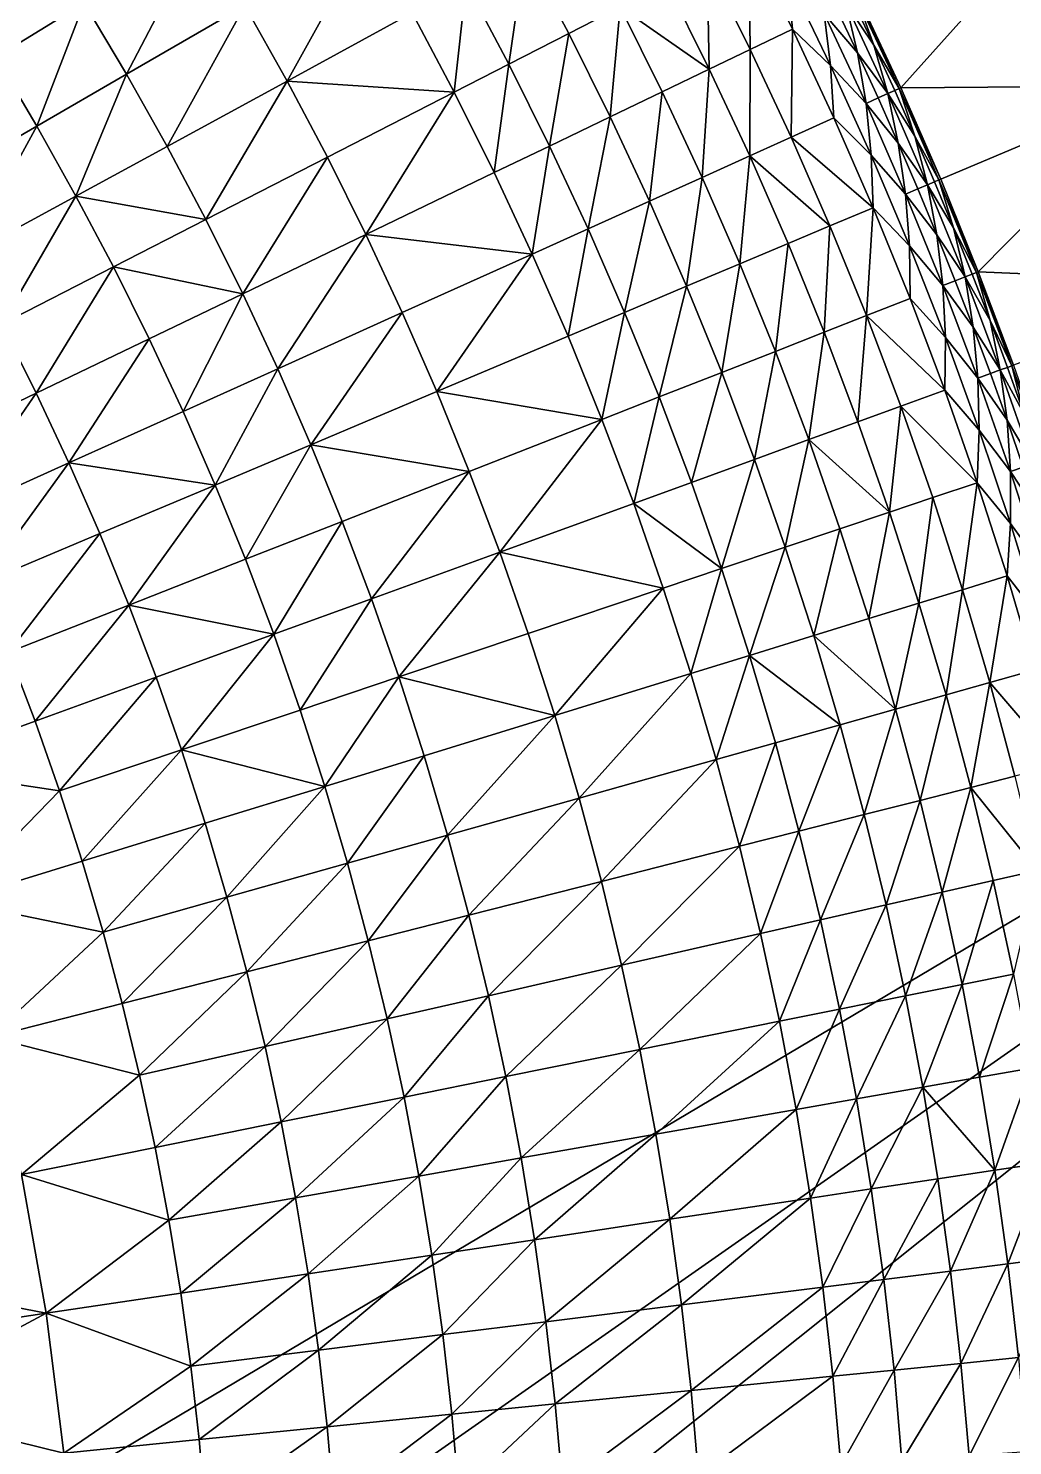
# Model space of a CAD drawing. Header units: millimetres. Extents: x -3250 to 5350, y -3250 to 3250.
# Drawn here: x 1734 to 2349, y 180 to 1065 of the extents above; entities that cross this region are included whole.
import ezdxf

# ---------------------------------------------------------------- set-up
doc = ezdxf.new("R2010")
doc.units = ezdxf.units.MM
doc.header["$MEASUREMENT"] = 0
doc.layers.add('MESH_3D', color=2, linetype='CONTINUOUS')

msp = doc.modelspace()

# ---------------------------------------------------------------- linework, layer by layer
at = {"layer": 'MESH_3D'}
for points in [[(2150.48, 2436.79, 32500), (-3128.53, 880.23, 32500), (-2326.57, -2269.27, 32500)], [(2150.48, 2436.79, 32500), (-2269.27, 2326.57, 32500), (-3128.53, 880.23, 32500)], [(2150.48, 2436.79, 32500), (-2326.57, -2269.27, 32500), (3105.61, 957.95, 32500)], [(2150.48, 2436.79, 32500), (3105.61, 957.95, 32500), (2590.68, 1962.36, 32500)], [(2387.57, 1149.79, 24200), (2278.76, 1028.22, 24000), (2252.42, 1084.71, 24000)], [(2387.57, 1149.79, 24200), (2441.91, 1029.35, 24200), (2278.76, 1028.22, 24000)], [(1841.97, 1125.61, -630.5), (1795.6, 1036.69, -698.41), (1769.19, 1081.13, -698.41)], [(1841.97, 1125.61, -630.5), (1869.46, 1079.34, -630.5), (1795.6, 1036.69, -698.41)], [(1946.5, 1123.81, -547.31), (1895.79, 1032.39, -630.5), (1869.46, 1079.34, -630.5)], [(1946.5, 1123.81, -547.31), (1973.91, 1074.94, -547.31), (1895.79, 1032.39, -630.5)], [(2183.95, 1119.64, -238.11), (2184.88, 1052.18, -303.82), (2157.97, 1106.32, -303.82)], [(2183.95, 1119.64, -238.11), (2211.18, 1064.85, -238.11), (2184.88, 1052.18, -303.82)], [(2208.34, 1097.6, -205.25), (2211.18, 1064.85, -238.11), (2183.95, 1119.64, -238.11)], [(2044.45, 1113.35, -455.71), (2034.2, 1042.87, -506.08), (2007.56, 1093.26, -506.08)], [(2044.45, 1113.35, -455.71), (2071.57, 1062.03, -455.71), (2034.2, 1042.87, -506.08)], [(2103.59, 1078.45, -406.77), (2071.57, 1062.03, -455.71), (2044.45, 1113.35, -455.71)], [(2157.97, 1106.32, -303.82), (2159.29, 1039.86, -355.73), (2132.69, 1093.37, -355.73)], [(2157.97, 1106.32, -303.82), (2184.88, 1052.18, -303.82), (2159.29, 1039.86, -355.73)], [(2208.34, 1097.6, -205.25), (2235.02, 1042.2, -205.25), (2211.18, 1064.85, -238.11)], [(2208.34, 1097.6, -205.25), (2231.03, 1074.41, -171.85), (2235.02, 1042.2, -205.25)], [(1769.19, 1081.13, -698.41), (1713.9, 1047.34, -744.25), (1687.25, 1089.74, -744.25)], [(2007.56, 1093.26, -506.08), (2000.1, 1025.39, -547.31), (1973.91, 1074.94, -547.31)], [(2007.56, 1093.26, -506.08), (2034.2, 1042.87, -506.08), (2000.1, 1025.39, -547.31)], [(2132.69, 1093.37, -355.73), (2159.29, 1039.86, -355.73), (2103.59, 1078.45, -406.77)], [(1769.19, 1081.13, -698.41), (1739.47, 1004.29, -744.25), (1713.9, 1047.34, -744.25)], [(1769.19, 1081.13, -698.41), (1795.6, 1036.69, -698.41), (1739.47, 1004.29, -744.25)], [(2238.5, 1078.01, -138.74), (2244.42, 1080.86, -105.25), (2251.77, 1050.02, -138.74)], [(2248.69, 1082.91, -71.93), (2262.01, 1054.79, -71.93), (2244.42, 1080.86, -105.25)], [(2251.77, 1050.02, -138.74), (2244.42, 1080.86, -105.25), (2270.67, 1024.57, -105.25)], [(2262.01, 1054.79, -71.93), (2270.67, 1024.57, -105.25), (2244.42, 1080.86, -105.25)], [(2248.69, 1082.91, -71.93), (2251.36, 1084.2, -38.42), (2262.01, 1054.79, -71.93)], [(2251.36, 1084.2, -38.42), (2252.42, 1084.71), (2277.69, 1027.73, -38.42)], [(2262.01, 1054.79, -71.93), (2251.36, 1084.2, -38.42), (2277.69, 1027.73, -38.42)], [(2277.69, 1027.73, -38.42), (2252.42, 1084.71), (2278.76, 1028.22)], [(2252.42, 1084.71, 24000), (2278.76, 1028.22), (2252.42, 1084.71)], [(2252.42, 1084.71, 24000), (2278.76, 1028.22, 24000), (2278.76, 1028.22)], [(1869.46, 1079.34, -630.5), (1820.88, 991.6, -698.41), (1795.6, 1036.69, -698.41)], [(1869.46, 1079.34, -630.5), (1895.79, 1032.39, -630.5), (1820.88, 991.6, -698.41)], [(1973.91, 1074.94, -547.31), (2000.1, 1025.39, -547.31), (1895.79, 1032.39, -630.5)], [(2103.59, 1078.45, -406.77), (2097.4, 1010.06, -455.71), (2071.57, 1062.03, -455.71)], [(2103.59, 1078.45, -406.77), (2129.82, 1025.67, -406.77), (2097.4, 1010.06, -455.71)], [(2159.29, 1039.86, -355.73), (2129.82, 1025.67, -406.77), (2103.59, 1078.45, -406.77)], [(2238.5, 1078.01, -138.74), (2251.77, 1050.02, -138.74), (2231.03, 1074.41, -171.85)], [(2235.02, 1042.2, -205.25), (2231.03, 1074.41, -171.85), (2257.13, 1018.45, -171.85)], [(2251.77, 1050.02, -138.74), (2257.13, 1018.45, -171.85), (2231.03, 1074.41, -171.85)], [(2071.57, 1062.03, -455.71), (2059.56, 991.83, -506.08), (2034.2, 1042.87, -506.08)], [(2071.57, 1062.03, -455.71), (2097.4, 1010.06, -455.71), (2059.56, 991.83, -506.08)], [(2211.18, 1064.85, -238.11), (2210.43, 997.38, -303.82), (2184.88, 1052.18, -303.82)], [(2211.18, 1064.85, -238.11), (2237.04, 1009.39, -238.11), (2210.43, 997.38, -303.82)], [(2235.02, 1042.2, -205.25), (2237.04, 1009.39, -238.11), (2211.18, 1064.85, -238.11)], [(2262.01, 1054.79, -71.93), (2277.69, 1027.73, -38.42), (2274.99, 1026.51, -71.93)], [(2262.01, 1054.79, -71.93), (2274.99, 1026.51, -71.93), (2270.67, 1024.57, -105.25)], [(1713.9, 1047.34, -744.25), (1739.47, 1004.29, -744.25), (1671.76, 965.19, -794.3)], [(2184.88, 1052.18, -303.82), (2184.54, 985.7, -355.73), (2159.29, 1039.86, -355.73)], [(2184.88, 1052.18, -303.82), (2210.43, 997.38, -303.82), (2184.54, 985.7, -355.73)], [(2251.77, 1050.02, -138.74), (2270.67, 1024.57, -105.25), (2264.68, 1021.86, -138.74)], [(2251.77, 1050.02, -138.74), (2264.68, 1021.86, -138.74), (2257.13, 1018.45, -171.85)], [(1795.6, 1036.69, -698.41), (1763.97, 960.61, -744.25), (1739.47, 1004.29, -744.25)], [(1795.6, 1036.69, -698.41), (1820.88, 991.6, -698.41), (1763.97, 960.61, -744.25)], [(2034.2, 1042.87, -506.08), (2025.04, 975.21, -547.31), (2000.1, 1025.39, -547.31)], [(2034.2, 1042.87, -506.08), (2059.56, 991.83, -506.08), (2025.04, 975.21, -547.31)], [(2159.29, 1039.86, -355.73), (2154.73, 972.25, -406.77), (2129.82, 1025.67, -406.77)], [(2159.29, 1039.86, -355.73), (2184.54, 985.7, -355.73), (2154.73, 972.25, -406.77)], [(2235.02, 1042.2, -205.25), (2257.13, 1018.45, -171.85), (2260.3, 986.16, -205.25)], [(2235.02, 1042.2, -205.25), (2260.3, 986.16, -205.25), (2237.04, 1009.39, -238.11)], [(1895.79, 1032.39, -630.5), (1845.04, 945.9, -698.41), (1820.88, 991.6, -698.41)], [(1895.79, 1032.39, -630.5), (1920.94, 984.81, -630.5), (1845.04, 945.9, -698.41)], [(2000.1, 1025.39, -547.31), (1920.94, 984.81, -630.5), (1895.79, 1032.39, -630.5)], [(2274.99, 1026.51, -71.93), (2287.61, 998.07, -71.93), (2270.67, 1024.57, -105.25)], [(2274.99, 1026.51, -71.93), (2277.69, 1027.73, -38.42), (2287.61, 998.07, -71.93)], [(2277.69, 1027.73, -38.42), (2278.76, 1028.22), (2303.69, 971.09)], [(2277.69, 1027.73, -38.42), (2303.69, 971.09), (2302.6, 970.63, -38.42)], [(2287.61, 998.07, -71.93), (2277.69, 1027.73, -38.42), (2302.6, 970.63, -38.42)], [(2441.91, 1029.35, 24200), (2303.69, 971.09, 24000), (2278.76, 1028.22, 24000)], [(2278.76, 1028.22, 24000), (2303.69, 971.09), (2278.76, 1028.22)], [(2278.76, 1028.22, 24000), (2303.69, 971.09, 24000), (2303.69, 971.09)], [(2441.91, 1029.35, 24200), (2327.18, 913.35, 24000), (2303.69, 971.09, 24000)], [(2441.91, 1029.35, 24200), (2490.19, 906.35, 24200), (2327.18, 913.35, 24000)], [(2000.1, 1025.39, -547.31), (1944.9, 936.61, -630.5), (1920.94, 984.81, -630.5)], [(2000.1, 1025.39, -547.31), (2025.04, 975.21, -547.31), (1944.9, 936.61, -630.5)], [(2129.82, 1025.67, -406.77), (2121.93, 957.45, -455.71), (2097.4, 1010.06, -455.71)], [(2129.82, 1025.67, -406.77), (2154.73, 972.25, -406.77), (2121.93, 957.45, -455.71)], [(2264.68, 1021.86, -138.74), (2277.25, 993.55, -138.74), (2257.13, 1018.45, -171.85)], [(2260.3, 986.16, -205.25), (2257.13, 1018.45, -171.85), (2281.81, 961.87, -171.85)], [(2277.25, 993.55, -138.74), (2281.81, 961.87, -171.85), (2257.13, 1018.45, -171.85)], [(2264.68, 1021.86, -138.74), (2270.67, 1024.57, -105.25), (2277.25, 993.55, -138.74)], [(2277.25, 993.55, -138.74), (2270.67, 1024.57, -105.25), (2295.51, 967.64, -105.25)], [(2287.61, 998.07, -71.93), (2295.51, 967.64, -105.25), (2270.67, 1024.57, -105.25)], [(2097.4, 1010.06, -455.71), (2083.65, 940.18, -506.08), (2059.56, 991.83, -506.08)], [(2097.4, 1010.06, -455.71), (2121.93, 957.45, -455.71), (2083.65, 940.18, -506.08)], [(2237.04, 1009.39, -238.11), (2261.51, 953.31, -238.11), (2210.43, 997.38, -303.82)], [(2260.3, 986.16, -205.25), (2261.51, 953.31, -238.11), (2237.04, 1009.39, -238.11)], [(1739.47, 1004.29, -744.25), (1695.3, 923.21, -794.3), (1671.76, 965.19, -794.3)], [(1739.47, 1004.29, -744.25), (1763.97, 960.61, -744.25), (1695.3, 923.21, -794.3)], [(1820.88, 991.6, -698.41), (1845.04, 945.9, -698.41), (1763.97, 960.61, -744.25)], [(2059.56, 991.83, -506.08), (2048.72, 924.42, -547.31), (2025.04, 975.21, -547.31)], [(2059.56, 991.83, -506.08), (2083.65, 940.18, -506.08), (2048.72, 924.42, -547.31)], [(2210.43, 997.38, -303.82), (2234.61, 941.97, -303.82), (2184.54, 985.7, -355.73)], [(2261.51, 953.31, -238.11), (2234.61, 941.97, -303.82), (2210.43, 997.38, -303.82)], [(2277.25, 993.55, -138.74), (2295.51, 967.64, -105.25), (2289.46, 965.09, -138.74)], [(2277.25, 993.55, -138.74), (2289.46, 965.09, -138.74), (2281.81, 961.87, -171.85)], [(2287.61, 998.07, -71.93), (2299.87, 969.48, -71.93), (2295.51, 967.64, -105.25)], [(2287.61, 998.07, -71.93), (2302.6, 970.63, -38.42), (2299.87, 969.48, -71.93)], [(1920.94, 984.81, -630.5), (1868.05, 899.6, -698.41), (1845.04, 945.9, -698.41)], [(1920.94, 984.81, -630.5), (1944.9, 936.61, -630.5), (1868.05, 899.6, -698.41)], [(2184.54, 985.7, -355.73), (2178.3, 918.23, -406.77), (2154.73, 972.25, -406.77)], [(2184.54, 985.7, -355.73), (2208.44, 930.93, -355.73), (2178.3, 918.23, -406.77)], [(2234.61, 941.97, -303.82), (2208.44, 930.93, -355.73), (2184.54, 985.7, -355.73)], [(2260.3, 986.16, -205.25), (2284.19, 929.5, -205.25), (2261.51, 953.31, -238.11)], [(2260.3, 986.16, -205.25), (2281.81, 961.87, -171.85), (2284.19, 929.5, -205.25)], [(2025.04, 975.21, -547.31), (2048.72, 924.42, -547.31), (1944.9, 936.61, -630.5)], [(2154.73, 972.25, -406.77), (2145.14, 904.25, -455.71), (2121.93, 957.45, -455.71)], [(2154.73, 972.25, -406.77), (2178.3, 918.23, -406.77), (2145.14, 904.25, -455.71)], [(2289.46, 965.09, -138.74), (2301.31, 936.47, -138.74), (2281.81, 961.87, -171.85)], [(2289.46, 965.09, -138.74), (2295.51, 967.64, -105.25), (2301.31, 936.47, -138.74)], [(2299.87, 969.48, -71.93), (2311.78, 940.73, -71.93), (2295.51, 967.64, -105.25)], [(2301.31, 936.47, -138.74), (2295.51, 967.64, -105.25), (2318.92, 910.11, -105.25)], [(2311.78, 940.73, -71.93), (2318.92, 910.11, -105.25), (2295.51, 967.64, -105.25)], [(2299.87, 969.48, -71.93), (2302.6, 970.63, -38.42), (2311.78, 940.73, -71.93)], [(2302.6, 970.63, -38.42), (2303.69, 971.09), (2327.18, 913.35)], [(2302.6, 970.63, -38.42), (2327.18, 913.35), (2326.09, 912.92, -38.42)], [(2311.78, 940.73, -71.93), (2302.6, 970.63, -38.42), (2326.09, 912.92, -38.42)], [(2303.69, 971.09, 24000), (2327.18, 913.35), (2303.69, 971.09)], [(2303.69, 971.09, 24000), (2327.18, 913.35, 24000), (2327.18, 913.35)], [(3105.61, 957.95, 32500), (-2326.57, -2269.27, 32500), (-1962.36, -2590.68, 32500)], [(3105.61, 957.95, 32500), (-1962.36, -2590.68, 32500), (-1625, -2814.58, 32500)], [(3105.61, 957.95, 32500), (-1625, -2814.58, 32500), (-723.19, -3168.52, 32500)], [(3105.61, 957.95, 32500), (-723.19, -3168.52, 32500), (1410.12, -2928.15, 32500)], [(3105.61, 957.95, 32500), (1410.12, -2928.15, 32500), (2382.42, -2210.56, 32500)], [(1763.97, 960.61, -744.25), (1717.79, 880.66, -794.3), (1695.3, 923.21, -794.3)], [(1763.97, 960.61, -744.25), (1787.37, 916.33, -744.25), (1717.79, 880.66, -794.3)], [(1845.04, 945.9, -698.41), (1787.37, 916.33, -744.25), (1763.97, 960.61, -744.25)], [(2121.93, 957.45, -455.71), (2106.44, 887.94, -506.08), (2083.65, 940.18, -506.08)], [(2121.93, 957.45, -455.71), (2145.14, 904.25, -455.71), (2106.44, 887.94, -506.08)], [(2284.19, 929.5, -205.25), (2281.81, 961.87, -171.85), (2305.09, 904.68, -171.85)], [(2301.31, 936.47, -138.74), (2305.09, 904.68, -171.85), (2281.81, 961.87, -171.85)], [(2261.51, 953.31, -238.11), (2257.4, 885.96, -303.82), (2234.61, 941.97, -303.82)], [(2261.51, 953.31, -238.11), (2284.57, 896.63, -238.11), (2257.4, 885.96, -303.82)], [(2284.19, 929.5, -205.25), (2284.57, 896.63, -238.11), (2261.51, 953.31, -238.11)], [(1845.04, 945.9, -698.41), (1868.05, 899.6, -698.41), (1787.37, 916.33, -744.25)], [(2083.65, 940.18, -506.08), (2071.13, 873.06, -547.31), (2048.72, 924.42, -547.31)], [(2083.65, 940.18, -506.08), (2106.44, 887.94, -506.08), (2071.13, 873.06, -547.31)], [(2234.61, 941.97, -303.82), (2230.96, 875.59, -355.73), (2208.44, 930.93, -355.73)], [(2234.61, 941.97, -303.82), (2257.4, 885.96, -303.82), (2230.96, 875.59, -355.73)], [(2311.78, 940.73, -71.93), (2323.33, 911.84, -71.93), (2318.92, 910.11, -105.25)], [(2311.78, 940.73, -71.93), (2326.09, 912.92, -38.42), (2323.33, 911.84, -71.93)], [(1944.9, 936.61, -630.5), (1889.89, 852.75, -698.41), (1868.05, 899.6, -698.41)], [(1944.9, 936.61, -630.5), (1967.64, 887.83, -630.5), (1889.89, 852.75, -698.41)], [(2048.72, 924.42, -547.31), (1967.64, 887.83, -630.5), (1944.9, 936.61, -630.5)], [(2208.44, 930.93, -355.73), (2200.52, 863.64, -406.77), (2178.3, 918.23, -406.77)], [(2208.44, 930.93, -355.73), (2230.96, 875.59, -355.73), (2200.52, 863.64, -406.77)], [(2284.19, 929.5, -205.25), (2305.09, 904.68, -171.85), (2306.65, 872.27, -205.25)], [(2284.19, 929.5, -205.25), (2306.65, 872.27, -205.25), (2284.57, 896.63, -238.11)], [(2301.31, 936.47, -138.74), (2318.92, 910.11, -105.25), (2312.8, 907.71, -138.74)], [(2301.31, 936.47, -138.74), (2312.8, 907.71, -138.74), (2305.09, 904.68, -171.85)], [(2048.72, 924.42, -547.31), (1989.16, 838.5, -630.5), (1967.64, 887.83, -630.5)], [(2048.72, 924.42, -547.31), (2071.13, 873.06, -547.31), (1989.16, 838.5, -630.5)], [(1787.37, 916.33, -744.25), (1739.21, 837.56, -794.3), (1717.79, 880.66, -794.3)], [(1787.37, 916.33, -744.25), (1809.66, 871.49, -744.25), (1739.21, 837.56, -794.3)], [(1868.05, 899.6, -698.41), (1809.66, 871.49, -744.25), (1787.37, 916.33, -744.25)], [(2178.3, 918.23, -406.77), (2167.02, 850.49, -455.71), (2145.14, 904.25, -455.71)], [(2178.3, 918.23, -406.77), (2200.52, 863.64, -406.77), (2167.02, 850.49, -455.71)], [(2323.33, 911.84, -71.93), (2334.51, 882.8, -71.93), (2318.92, 910.11, -105.25)], [(2323.33, 911.84, -71.93), (2326.09, 912.92, -38.42), (2334.51, 882.8, -71.93)], [(2326.09, 912.92, -38.42), (2327.18, 913.35), (2348.12, 854.65, -38.42)], [(2334.51, 882.8, -71.93), (2326.09, 912.92, -38.42), (2348.12, 854.65, -38.42)], [(2348.12, 854.65, -38.42), (2327.18, 913.35), (2349.23, 855.05)], [(2327.18, 913.35, 24000), (2349.23, 855.05), (2327.18, 913.35)], [(2327.18, 913.35, 24000), (2349.23, 855.05, 24000), (2349.23, 855.05)], [(2490.19, 906.35, 24200), (2349.23, 855.05, 24000), (2327.18, 913.35, 24000)], [(2145.14, 904.25, -455.71), (2127.92, 835.15, -506.08), (2106.44, 887.94, -506.08)], [(2145.14, 904.25, -455.71), (2167.02, 850.49, -455.71), (2127.92, 835.15, -506.08)], [(2312.8, 907.71, -138.74), (2323.94, 878.81, -138.74), (2305.09, 904.68, -171.85)], [(2306.65, 872.27, -205.25), (2305.09, 904.68, -171.85), (2326.92, 846.93, -171.85)], [(2323.94, 878.81, -138.74), (2326.92, 846.93, -171.85), (2305.09, 904.68, -171.85)], [(2312.8, 907.71, -138.74), (2318.92, 910.11, -105.25), (2323.94, 878.81, -138.74)], [(2323.94, 878.81, -138.74), (2318.92, 910.11, -105.25), (2340.89, 852.01, -105.25)], [(2334.51, 882.8, -71.93), (2340.89, 852.01, -105.25), (2318.92, 910.11, -105.25)], [(1868.05, 899.6, -698.41), (1830.82, 826.1, -744.25), (1809.66, 871.49, -744.25)], [(1868.05, 899.6, -698.41), (1889.89, 852.75, -698.41), (1830.82, 826.1, -744.25)], [(2284.57, 896.63, -238.11), (2306.22, 839.39, -238.11), (2257.4, 885.96, -303.82)], [(2306.65, 872.27, -205.25), (2306.22, 839.39, -238.11), (2284.57, 896.63, -238.11)], [(1967.64, 887.83, -630.5), (1910.57, 805.37, -698.41), (1889.89, 852.75, -698.41)], [(1967.64, 887.83, -630.5), (1989.16, 838.5, -630.5), (1910.57, 805.37, -698.41)], [(2106.44, 887.94, -506.08), (2092.25, 821.15, -547.31), (2071.13, 873.06, -547.31)], [(2106.44, 887.94, -506.08), (2127.92, 835.15, -506.08), (2092.25, 821.15, -547.31)], [(2257.4, 885.96, -303.82), (2252.09, 819.7, -355.73), (2230.96, 875.59, -355.73)], [(2257.4, 885.96, -303.82), (2278.78, 829.41, -303.82), (2252.09, 819.7, -355.73)], [(2306.22, 839.39, -238.11), (2278.78, 829.41, -303.82), (2257.4, 885.96, -303.82)], [(1717.79, 880.66, -794.3), (1739.21, 837.56, -794.3), (1666.79, 802.68, -840.76)], [(2323.94, 878.81, -138.74), (2340.89, 852.01, -105.25), (2334.72, 849.77, -138.74)], [(2323.94, 878.81, -138.74), (2334.72, 849.77, -138.74), (2326.92, 846.93, -171.85)], [(2334.51, 882.8, -71.93), (2348.12, 854.65, -38.42), (2345.34, 853.63, -71.93)], [(2334.51, 882.8, -71.93), (2345.34, 853.63, -71.93), (2340.89, 852.01, -105.25)], [(1809.66, 871.49, -744.25), (1759.55, 793.94, -794.3), (1739.21, 837.56, -794.3)], [(1809.66, 871.49, -744.25), (1830.82, 826.1, -744.25), (1759.55, 793.94, -794.3)], [(2071.13, 873.06, -547.31), (2092.25, 821.15, -547.31), (1989.16, 838.5, -630.5)], [(2230.96, 875.59, -355.73), (2221.36, 808.51, -406.77), (2200.52, 863.64, -406.77)], [(2230.96, 875.59, -355.73), (2252.09, 819.7, -355.73), (2221.36, 808.51, -406.77)], [(2306.65, 872.27, -205.25), (2327.68, 814.49, -205.25), (2306.22, 839.39, -238.11)], [(2306.65, 872.27, -205.25), (2326.92, 846.93, -171.85), (2327.68, 814.49, -205.25)], [(2200.52, 863.64, -406.77), (2187.55, 796.2, -455.71), (2167.02, 850.49, -455.71)], [(2200.52, 863.64, -406.77), (2221.36, 808.51, -406.77), (2187.55, 796.2, -455.71)], [(1889.89, 852.75, -698.41), (1850.85, 780.2, -744.25), (1830.82, 826.1, -744.25)], [(1889.89, 852.75, -698.41), (1910.57, 805.37, -698.41), (1850.85, 780.2, -744.25)], [(2167.02, 850.49, -455.71), (2148.08, 781.84, -506.08), (2127.92, 835.15, -506.08)], [(2167.02, 850.49, -455.71), (2187.55, 796.2, -455.71), (2148.08, 781.84, -506.08)], [(2334.72, 849.77, -138.74), (2345.13, 820.6, -138.74), (2326.92, 846.93, -171.85)], [(2334.72, 849.77, -138.74), (2340.89, 852.01, -105.25), (2345.13, 820.6, -138.74)], [(2345.34, 853.63, -71.93), (2355.8, 824.33, -71.93), (2340.89, 852.01, -105.25)], [(2345.13, 820.6, -138.74), (2340.89, 852.01, -105.25), (2361.4, 793.39, -105.25)], [(2355.8, 824.33, -71.93), (2361.4, 793.39, -105.25), (2340.89, 852.01, -105.25)], [(2345.34, 853.63, -71.93), (2348.12, 854.65, -38.42), (2355.8, 824.33, -71.93)], [(2348.12, 854.65, -38.42), (2349.23, 855.05), (2369.82, 796.22)], [(2348.12, 854.65, -38.42), (2369.82, 796.22), (2368.7, 795.84, -38.42)], [(2355.8, 824.33, -71.93), (2348.12, 854.65, -38.42), (2368.7, 795.84, -38.42)], [(2327.68, 814.49, -205.25), (2326.92, 846.93, -171.85), (2347.31, 788.66, -171.85)], [(2345.13, 820.6, -138.74), (2347.31, 788.66, -171.85), (2326.92, 846.93, -171.85)], [(1739.21, 837.56, -794.3), (1686.29, 760.88, -840.76), (1666.79, 802.68, -840.76)], [(1739.21, 837.56, -794.3), (1759.55, 793.94, -794.3), (1686.29, 760.88, -840.76)], [(1989.16, 838.5, -630.5), (2009.45, 788.65, -630.5), (1910.57, 805.37, -698.41)], [(2092.25, 821.15, -547.31), (2009.45, 788.65, -630.5), (1989.16, 838.5, -630.5)], [(2127.92, 835.15, -506.08), (2112.08, 768.73, -547.31), (2092.25, 821.15, -547.31)], [(2127.92, 835.15, -506.08), (2148.08, 781.84, -506.08), (2112.08, 768.73, -547.31)], [(2306.22, 839.39, -238.11), (2326.43, 781.64, -238.11), (2278.78, 829.41, -303.82)], [(2327.68, 814.49, -205.25), (2326.43, 781.64, -238.11), (2306.22, 839.39, -238.11)], [(1830.82, 826.1, -744.25), (1850.85, 780.2, -744.25), (1759.55, 793.94, -794.3)], [(2278.78, 829.41, -303.82), (2271.83, 763.29, -355.73), (2252.09, 819.7, -355.73)], [(2278.78, 829.41, -303.82), (2298.75, 772.34, -303.82), (2271.83, 763.29, -355.73)], [(2326.43, 781.64, -238.11), (2298.75, 772.34, -303.82), (2278.78, 829.41, -303.82)], [(2092.25, 821.15, -547.31), (2028.49, 738.31, -630.5), (2009.45, 788.65, -630.5)], [(2092.25, 821.15, -547.31), (2112.08, 768.73, -547.31), (2028.49, 738.31, -630.5)], [(2252.09, 819.7, -355.73), (2271.83, 763.29, -355.73), (2221.36, 808.51, -406.77)], [(2327.68, 814.49, -205.25), (2347.26, 756.21, -205.25), (2326.43, 781.64, -238.11)], [(2327.68, 814.49, -205.25), (2347.31, 788.66, -171.85), (2347.26, 756.21, -205.25)], [(2345.13, 820.6, -138.74), (2355.18, 791.3, -138.74), (2347.31, 788.66, -171.85)], [(2345.13, 820.6, -138.74), (2361.4, 793.39, -105.25), (2355.18, 791.3, -138.74)], [(1910.57, 805.37, -698.41), (1869.73, 733.81, -744.25), (1850.85, 780.2, -744.25)], [(1910.57, 805.37, -698.41), (1930.05, 757.49, -698.41), (1869.73, 733.81, -744.25)], [(2009.45, 788.65, -630.5), (1930.05, 757.49, -698.41), (1910.57, 805.37, -698.41)], [(2221.36, 808.51, -406.77), (2206.72, 741.42, -455.71), (2187.55, 796.2, -455.71)], [(2221.36, 808.51, -406.77), (2240.83, 752.88, -406.77), (2206.72, 741.42, -455.71)], [(2271.83, 763.29, -355.73), (2240.83, 752.88, -406.77), (2221.36, 808.51, -406.77)], [(1759.55, 793.94, -794.3), (1704.73, 718.6, -840.76), (1686.29, 760.88, -840.76)], [(1759.55, 793.94, -794.3), (1778.8, 749.83, -794.3), (1704.73, 718.6, -840.76)], [(1850.85, 780.2, -744.25), (1778.8, 749.83, -794.3), (1759.55, 793.94, -794.3)], [(2009.45, 788.65, -630.5), (1948.34, 709.14, -698.41), (1930.05, 757.49, -698.41)], [(2009.45, 788.65, -630.5), (2028.49, 738.31, -630.5), (1948.34, 709.14, -698.41)], [(2187.55, 796.2, -455.71), (2166.91, 728.04, -506.08), (2148.08, 781.84, -506.08)], [(2187.55, 796.2, -455.71), (2206.72, 741.42, -455.71), (2166.91, 728.04, -506.08)], [(2347.26, 756.21, -205.25), (2347.31, 788.66, -171.85), (2366.25, 729.89, -171.85)], [(2355.18, 791.3, -138.74), (2364.86, 761.87, -138.74), (2347.31, 788.66, -171.85)], [(2364.86, 761.87, -138.74), (2366.25, 729.89, -171.85), (2347.31, 788.66, -171.85)], [(1850.85, 780.2, -744.25), (1796.94, 705.25, -794.3), (1778.8, 749.83, -794.3)], [(1850.85, 780.2, -744.25), (1869.73, 733.81, -744.25), (1796.94, 705.25, -794.3)], [(2148.08, 781.84, -506.08), (2166.91, 728.04, -506.08), (2112.08, 768.73, -547.31)], [(2326.43, 781.64, -238.11), (2317.29, 714.79, -303.82), (2298.75, 772.34, -303.82)], [(2326.43, 781.64, -238.11), (2345.19, 723.4, -238.11), (2317.29, 714.79, -303.82)], [(2347.26, 756.21, -205.25), (2345.19, 723.4, -238.11), (2326.43, 781.64, -238.11)], [(2298.75, 772.34, -303.82), (2290.15, 706.42, -355.73), (2271.83, 763.29, -355.73)], [(2298.75, 772.34, -303.82), (2317.29, 714.79, -303.82), (2290.15, 706.42, -355.73)], [(2112.08, 768.73, -547.31), (2130.58, 715.84, -547.31), (2028.49, 738.31, -630.5)], [(2166.91, 728.04, -506.08), (2130.58, 715.84, -547.31), (2112.08, 768.73, -547.31)], [(2271.83, 763.29, -355.73), (2258.9, 696.78, -406.77), (2240.83, 752.88, -406.77)], [(2271.83, 763.29, -355.73), (2290.15, 706.42, -355.73), (2258.9, 696.78, -406.77)], [(1930.05, 757.49, -698.41), (1887.44, 686.97, -744.25), (1869.73, 733.81, -744.25)], [(1930.05, 757.49, -698.41), (1948.34, 709.14, -698.41), (1887.44, 686.97, -744.25)], [(2240.83, 752.88, -406.77), (2224.52, 686.17, -455.71), (2206.72, 741.42, -455.71)], [(2240.83, 752.88, -406.77), (2258.9, 696.78, -406.77), (2224.52, 686.17, -455.71)], [(2347.26, 756.21, -205.25), (2365.38, 697.45, -205.25), (2345.19, 723.4, -238.11)], [(2347.26, 756.21, -205.25), (2366.25, 729.89, -171.85), (2365.38, 697.45, -205.25)], [(1778.8, 749.83, -794.3), (1722.12, 675.88, -840.76), (1704.73, 718.6, -840.76)], [(1778.8, 749.83, -794.3), (1796.94, 705.25, -794.3), (1722.12, 675.88, -840.76)], [(2028.49, 738.31, -630.5), (1965.41, 660.34, -698.41), (1948.34, 709.14, -698.41)], [(2028.49, 738.31, -630.5), (2046.26, 687.51, -630.5), (1965.41, 660.34, -698.41)], [(2130.58, 715.84, -547.31), (2046.26, 687.51, -630.5), (2028.49, 738.31, -630.5)], [(2206.72, 741.42, -455.71), (2184.38, 673.79, -506.08), (2166.91, 728.04, -506.08)], [(2206.72, 741.42, -455.71), (2224.52, 686.17, -455.71), (2184.38, 673.79, -506.08)], [(1869.73, 733.81, -744.25), (1887.44, 686.97, -744.25), (1796.94, 705.25, -794.3)], [(2166.91, 728.04, -506.08), (2147.77, 662.5, -547.31), (2130.58, 715.84, -547.31)], [(2166.91, 728.04, -506.08), (2184.38, 673.79, -506.08), (2147.77, 662.5, -547.31)], [(2345.19, 723.4, -238.11), (2334.39, 656.8, -303.82), (2317.29, 714.79, -303.82)], [(2345.19, 723.4, -238.11), (2362.5, 664.7, -238.11), (2334.39, 656.8, -303.82)], [(2365.38, 697.45, -205.25), (2362.5, 664.7, -238.11), (2345.19, 723.4, -238.11)], [(1948.34, 709.14, -698.41), (1903.98, 639.7, -744.25), (1887.44, 686.97, -744.25)], [(1948.34, 709.14, -698.41), (1965.41, 660.34, -698.41), (1903.98, 639.7, -744.25)], [(2130.58, 715.84, -547.31), (2062.77, 636.28, -630.5), (2046.26, 687.51, -630.5)], [(2130.58, 715.84, -547.31), (2147.77, 662.5, -547.31), (2062.77, 636.28, -630.5)], [(2317.29, 714.79, -303.82), (2307.05, 649.1, -355.73), (2290.15, 706.42, -355.73)], [(2317.29, 714.79, -303.82), (2334.39, 656.8, -303.82), (2307.05, 649.1, -355.73)], [(1796.94, 705.25, -794.3), (1738.43, 632.74, -840.76), (1722.12, 675.88, -840.76)], [(1796.94, 705.25, -794.3), (1813.96, 660.23, -794.3), (1738.43, 632.74, -840.76)], [(1887.44, 686.97, -744.25), (1813.96, 660.23, -794.3), (1796.94, 705.25, -794.3)], [(2290.15, 706.42, -355.73), (2275.57, 640.25, -406.77), (2258.9, 696.78, -406.77)], [(2290.15, 706.42, -355.73), (2307.05, 649.1, -355.73), (2275.57, 640.25, -406.77)], [(2258.9, 696.78, -406.77), (2275.57, 640.25, -406.77), (2224.52, 686.17, -455.71)], [(1887.44, 686.97, -744.25), (1829.86, 614.8, -794.3), (1813.96, 660.23, -794.3)], [(1887.44, 686.97, -744.25), (1903.98, 639.7, -744.25), (1829.86, 614.8, -794.3)], [(2046.26, 687.51, -630.5), (2062.77, 636.28, -630.5), (1965.41, 660.34, -698.41)], [(2224.52, 686.17, -455.71), (2240.93, 630.5, -455.71), (2184.38, 673.79, -506.08)], [(2275.57, 640.25, -406.77), (2240.93, 630.5, -455.71), (2224.52, 686.17, -455.71)], [(1658.63, 603.69, -885.22), (1722.12, 675.88, -840.76), (1738.43, 632.74, -840.76)], [(2184.38, 673.79, -506.08), (2163.62, 608.75, -547.31), (2147.77, 662.5, -547.31)], [(2184.38, 673.79, -506.08), (2200.5, 619.13, -506.08), (2163.62, 608.75, -547.31)], [(2240.93, 630.5, -455.71), (2200.5, 619.13, -506.08), (2184.38, 673.79, -506.08)], [(2362.5, 664.7, -238.11), (2378.33, 605.6, -238.11), (2334.39, 656.8, -303.82)], [(1813.96, 660.23, -794.3), (1753.67, 589.2, -840.76), (1738.43, 632.74, -840.76)], [(1813.96, 660.23, -794.3), (1829.86, 614.8, -794.3), (1753.67, 589.2, -840.76)], [(1965.41, 660.34, -698.41), (1919.34, 592.04, -744.25), (1903.98, 639.7, -744.25)], [(1965.41, 660.34, -698.41), (1981.26, 611.14, -698.41), (1919.34, 592.04, -744.25)], [(2062.77, 636.28, -630.5), (1981.26, 611.14, -698.41), (1965.41, 660.34, -698.41)], [(2147.77, 662.5, -547.31), (2077.99, 584.66, -630.5), (2062.77, 636.28, -630.5)], [(2147.77, 662.5, -547.31), (2163.62, 608.75, -547.31), (2077.99, 584.66, -630.5)], [(2334.39, 656.8, -303.82), (2322.52, 591.39, -355.73), (2307.05, 649.1, -355.73)], [(2334.39, 656.8, -303.82), (2350.04, 598.39, -303.82), (2322.52, 591.39, -355.73)], [(2378.33, 605.6, -238.11), (2350.04, 598.39, -303.82), (2334.39, 656.8, -303.82)], [(2307.05, 649.1, -355.73), (2290.83, 583.32, -406.77), (2275.57, 640.25, -406.77)], [(2307.05, 649.1, -355.73), (2322.52, 591.39, -355.73), (2290.83, 583.32, -406.77)], [(1903.98, 639.7, -744.25), (1919.34, 592.04, -744.25), (1829.86, 614.8, -794.3)], [(2275.57, 640.25, -406.77), (2255.95, 574.44, -455.71), (2240.93, 630.5, -455.71)], [(2275.57, 640.25, -406.77), (2290.83, 583.32, -406.77), (2255.95, 574.44, -455.71)], [(1658.63, 603.69, -885.22), (1738.43, 632.74, -840.76), (1753.67, 589.2, -840.76)], [(2062.77, 636.28, -630.5), (1995.88, 561.55, -698.41), (1981.26, 611.14, -698.41)], [(2062.77, 636.28, -630.5), (2077.99, 584.66, -630.5), (1995.88, 561.55, -698.41)], [(2240.93, 630.5, -455.71), (2215.25, 564.07, -506.08), (2200.5, 619.13, -506.08)], [(2240.93, 630.5, -455.71), (2255.95, 574.44, -455.71), (2215.25, 564.07, -506.08)], [(1829.86, 614.8, -794.3), (1767.81, 545.3, -840.76), (1753.67, 589.2, -840.76)], [(1829.86, 614.8, -794.3), (1844.62, 568.99, -794.3), (1767.81, 545.3, -840.76)], [(1919.34, 592.04, -744.25), (1844.62, 568.99, -794.3), (1829.86, 614.8, -794.3)], [(1981.26, 611.14, -698.41), (1933.5, 544, -744.25), (1919.34, 592.04, -744.25)], [(1981.26, 611.14, -698.41), (1995.88, 561.55, -698.41), (1933.5, 544, -744.25)], [(2200.5, 619.13, -506.08), (2178.12, 554.62, -547.31), (2163.62, 608.75, -547.31)], [(2200.5, 619.13, -506.08), (2215.25, 564.07, -506.08), (2178.12, 554.62, -547.31)], [(1658.63, 603.69, -885.22), (1753.67, 589.2, -840.76), (1686.66, 520.27, -885.22)], [(2163.62, 608.75, -547.31), (2091.92, 532.67, -630.5), (2077.99, 584.66, -630.5)], [(2163.62, 608.75, -547.31), (2178.12, 554.62, -547.31), (2091.92, 532.67, -630.5)], [(2350.04, 598.39, -303.82), (2364.23, 539.62, -303.82), (2322.52, 591.39, -355.73)], [(1686.66, 520.27, -885.22), (1753.67, 589.2, -840.76), (1767.81, 545.3, -840.76)], [(1919.34, 592.04, -744.25), (1858.23, 522.82, -794.3), (1844.62, 568.99, -794.3)], [(1919.34, 592.04, -744.25), (1933.5, 544, -744.25), (1858.23, 522.82, -794.3)], [(2077.99, 584.66, -630.5), (2009.26, 511.62, -698.41), (1995.88, 561.55, -698.41)], [(2077.99, 584.66, -630.5), (2091.92, 532.67, -630.5), (2009.26, 511.62, -698.41)], [(2322.52, 591.39, -355.73), (2304.66, 526.02, -406.77), (2290.83, 583.32, -406.77)], [(2322.52, 591.39, -355.73), (2336.54, 533.3, -355.73), (2304.66, 526.02, -406.77)], [(2364.23, 539.62, -303.82), (2336.54, 533.3, -355.73), (2322.52, 591.39, -355.73)], [(2290.83, 583.32, -406.77), (2269.57, 518.02, -455.71), (2255.95, 574.44, -455.71)], [(2290.83, 583.32, -406.77), (2304.66, 526.02, -406.77), (2269.57, 518.02, -455.71)], [(1844.62, 568.99, -794.3), (1780.85, 501.05, -840.76), (1767.81, 545.3, -840.76)], [(1844.62, 568.99, -794.3), (1858.23, 522.82, -794.3), (1780.85, 501.05, -840.76)], [(2255.95, 574.44, -455.71), (2228.63, 508.67, -506.08), (2215.25, 564.07, -506.08)], [(2255.95, 574.44, -455.71), (2269.57, 518.02, -455.71), (2228.63, 508.67, -506.08)], [(1995.88, 561.55, -698.41), (1946.46, 495.63, -744.25), (1933.5, 544, -744.25)], [(1995.88, 561.55, -698.41), (2009.26, 511.62, -698.41), (1946.46, 495.63, -744.25)], [(2215.25, 564.07, -506.08), (2191.27, 500.14, -547.31), (2178.12, 554.62, -547.31)], [(2215.25, 564.07, -506.08), (2228.63, 508.67, -506.08), (2191.27, 500.14, -547.31)], [(2178.12, 554.62, -547.31), (2104.55, 480.35, -630.5), (2091.92, 532.67, -630.5)], [(2178.12, 554.62, -547.31), (2191.27, 500.14, -547.31), (2104.55, 480.35, -630.5)], [(1686.66, 520.27, -885.22), (1767.81, 545.3, -840.76), (1780.85, 501.05, -840.76)], [(1933.5, 544, -744.25), (1870.69, 476.34, -794.3), (1858.23, 522.82, -794.3)], [(1933.5, 544, -744.25), (1946.46, 495.63, -744.25), (1870.69, 476.34, -794.3)], [(2091.92, 532.67, -630.5), (2021.39, 461.37, -698.41), (2009.26, 511.62, -698.41)], [(2091.92, 532.67, -630.5), (2104.55, 480.35, -630.5), (2021.39, 461.37, -698.41)], [(2336.54, 533.3, -355.73), (2317.06, 468.4, -406.77), (2304.66, 526.02, -406.77)], [(2336.54, 533.3, -355.73), (2349.11, 474.88, -355.73), (2317.06, 468.4, -406.77)], [(2364.23, 539.62, -303.82), (2349.11, 474.88, -355.73), (2336.54, 533.3, -355.73)], [(1858.23, 522.82, -794.3), (1792.79, 456.5, -840.76), (1780.85, 501.05, -840.76)], [(1858.23, 522.82, -794.3), (1870.69, 476.34, -794.3), (1792.79, 456.5, -840.76)], [(2304.66, 526.02, -406.77), (2281.78, 461.27, -455.71), (2269.57, 518.02, -455.71)], [(2304.66, 526.02, -406.77), (2317.06, 468.4, -406.77), (2281.78, 461.27, -455.71)], [(1686.66, 520.27, -885.22), (1780.85, 501.05, -840.76), (1710.5, 435.55, -885.22)], [(2269.57, 518.02, -455.71), (2240.62, 452.95, -506.08), (2228.63, 508.67, -506.08)], [(2269.57, 518.02, -455.71), (2281.78, 461.27, -455.71), (2240.62, 452.95, -506.08)], [(2009.26, 511.62, -698.41), (1958.21, 446.95, -744.25), (1946.46, 495.63, -744.25)], [(2009.26, 511.62, -698.41), (2021.39, 461.37, -698.41), (1958.21, 446.95, -744.25)], [(2228.63, 508.67, -506.08), (2203.06, 445.36, -547.31), (2191.27, 500.14, -547.31)], [(2228.63, 508.67, -506.08), (2240.62, 452.95, -506.08), (2203.06, 445.36, -547.31)], [(1710.5, 435.55, -885.22), (1780.85, 501.05, -840.76), (1792.79, 456.5, -840.76)], [(1946.46, 495.63, -744.25), (1881.98, 429.55, -794.3), (1870.69, 476.34, -794.3)], [(1946.46, 495.63, -744.25), (1958.21, 446.95, -744.25), (1881.98, 429.55, -794.3)], [(2191.27, 500.14, -547.31), (2115.87, 427.73, -630.5), (2104.55, 480.35, -630.5)], [(2191.27, 500.14, -547.31), (2203.06, 445.36, -547.31), (2115.87, 427.73, -630.5)], [(2104.55, 480.35, -630.5), (2032.27, 410.83, -698.41), (2021.39, 461.37, -698.41)], [(2104.55, 480.35, -630.5), (2115.87, 427.73, -630.5), (2032.27, 410.83, -698.41)], [(1870.69, 476.34, -794.3), (1803.62, 411.66, -840.76), (1792.79, 456.5, -840.76)], [(1870.69, 476.34, -794.3), (1881.98, 429.55, -794.3), (1803.62, 411.66, -840.76)], [(2349.11, 474.88, -355.73), (2328.01, 410.49, -406.77), (2317.06, 468.4, -406.77)], [(2349.11, 474.88, -355.73), (2360.22, 416.17, -355.73), (2328.01, 410.49, -406.77)], [(2021.39, 461.37, -698.41), (1968.75, 397.99, -744.25), (1958.21, 446.95, -744.25)], [(2021.39, 461.37, -698.41), (2032.27, 410.83, -698.41), (1968.75, 397.99, -744.25)], [(2281.78, 461.27, -455.71), (2251.21, 396.95, -506.08), (2240.62, 452.95, -506.08)], [(2281.78, 461.27, -455.71), (2292.57, 404.24, -455.71), (2251.21, 396.95, -506.08)], [(2317.06, 468.4, -406.77), (2292.57, 404.24, -455.71), (2281.78, 461.27, -455.71)], [(2317.06, 468.4, -406.77), (2328.01, 410.49, -406.77), (2292.57, 404.24, -455.71)], [(1710.5, 435.55, -885.22), (1792.79, 456.5, -840.76), (1803.62, 411.66, -840.76)], [(2240.62, 452.95, -506.08), (2213.48, 390.3, -547.31), (2203.06, 445.36, -547.31)], [(2240.62, 452.95, -506.08), (2251.21, 396.95, -506.08), (2213.48, 390.3, -547.31)], [(1958.21, 446.95, -744.25), (1892.1, 382.5, -794.3), (1881.98, 429.55, -794.3)], [(1958.21, 446.95, -744.25), (1968.75, 397.99, -744.25), (1892.1, 382.5, -794.3)], [(2203.06, 445.36, -547.31), (2125.88, 374.85, -630.5), (2115.87, 427.73, -630.5)], [(2203.06, 445.36, -547.31), (2213.48, 390.3, -547.31), (2125.88, 374.85, -630.5)], [(1710.5, 435.55, -885.22), (1803.62, 411.66, -840.76), (1730.08, 349.74, -885.22)], [(1881.98, 429.55, -794.3), (1813.32, 366.57, -840.76), (1803.62, 411.66, -840.76)], [(1881.98, 429.55, -794.3), (1892.1, 382.5, -794.3), (1813.32, 366.57, -840.76)], [(2115.87, 427.73, -630.5), (2041.88, 360.04, -698.41), (2032.27, 410.83, -698.41)], [(2115.87, 427.73, -630.5), (2125.88, 374.85, -630.5), (2041.88, 360.04, -698.41)], [(2360.22, 416.17, -355.73), (2337.52, 352.33, -406.77), (2328.01, 410.49, -406.77)], [(2360.22, 416.17, -355.73), (2369.86, 357.2, -355.73), (2337.52, 352.33, -406.77)], [(1730.08, 349.74, -885.22), (1803.62, 411.66, -840.76), (1813.32, 366.57, -840.76)], [(2032.27, 410.83, -698.41), (1978.06, 348.78, -744.25), (1968.75, 397.99, -744.25)], [(2032.27, 410.83, -698.41), (2041.88, 360.04, -698.41), (1978.06, 348.78, -744.25)], [(2328.01, 410.49, -406.77), (2337.52, 352.33, -406.77), (2292.57, 404.24, -455.71)], [(2292.57, 404.24, -455.71), (2260.41, 340.7, -506.08), (2251.21, 396.95, -506.08)], [(2292.57, 404.24, -455.71), (2301.94, 346.96, -455.71), (2260.41, 340.7, -506.08)], [(2337.52, 352.33, -406.77), (2301.94, 346.96, -455.71), (2292.57, 404.24, -455.71)], [(1968.75, 397.99, -744.25), (1901.05, 335.21, -794.3), (1892.1, 382.5, -794.3)], [(1968.75, 397.99, -744.25), (1978.06, 348.78, -744.25), (1901.05, 335.21, -794.3)], [(2213.48, 390.3, -547.31), (2134.56, 321.73, -630.5), (2125.88, 374.85, -630.5)], [(2213.48, 390.3, -547.31), (2222.52, 334.99, -547.31), (2134.56, 321.73, -630.5)], [(2251.21, 396.95, -506.08), (2222.52, 334.99, -547.31), (2213.48, 390.3, -547.31)], [(2251.21, 396.95, -506.08), (2260.41, 340.7, -506.08), (2222.52, 334.99, -547.31)], [(1892.1, 382.5, -794.3), (1821.89, 321.25, -840.76), (1813.32, 366.57, -840.76)], [(1892.1, 382.5, -794.3), (1901.05, 335.21, -794.3), (1821.89, 321.25, -840.76)], [(2125.88, 374.85, -630.5), (2050.22, 309.02, -698.41), (2041.88, 360.04, -698.41)], [(2125.88, 374.85, -630.5), (2134.56, 321.73, -630.5), (2050.22, 309.02, -698.41)], [(1730.08, 349.74, -885.22), (1813.32, 366.57, -840.76), (1821.89, 321.25, -840.76)], [(2041.88, 360.04, -698.41), (1986.14, 299.36, -744.25), (1978.06, 348.78, -744.25)], [(2041.88, 360.04, -698.41), (2050.22, 309.02, -698.41), (1986.14, 299.36, -744.25)], [(2369.86, 357.2, -355.73), (2345.58, 293.94, -406.77), (2337.52, 352.33, -406.77)], [(2369.86, 357.2, -355.73), (2378.03, 298.01, -355.73), (2345.58, 293.94, -406.77)], [(1730.08, 349.74, -885.22), (1745.37, 263.07, -885.22), (1624.93, 286.52, -939.08)], [(1730.08, 349.74, -885.22), (1821.89, 321.25, -840.76), (1745.37, 263.07, -885.22)], [(1978.06, 348.78, -744.25), (1908.82, 287.71, -794.3), (1901.05, 335.21, -794.3)], [(1978.06, 348.78, -744.25), (1986.14, 299.36, -744.25), (1908.82, 287.71, -794.3)], [(2301.94, 346.96, -455.71), (2268.2, 284.24, -506.08), (2260.41, 340.7, -506.08)], [(2301.94, 346.96, -455.71), (2309.87, 289.46, -455.71), (2268.2, 284.24, -506.08)], [(2337.52, 352.33, -406.77), (2309.87, 289.46, -455.71), (2301.94, 346.96, -455.71)], [(2337.52, 352.33, -406.77), (2345.58, 293.94, -406.77), (2309.87, 289.46, -455.71)], [(2260.41, 340.7, -506.08), (2230.18, 279.48, -547.31), (2222.52, 334.99, -547.31)], [(2260.41, 340.7, -506.08), (2268.2, 284.24, -506.08), (2230.18, 279.48, -547.31)], [(1901.05, 335.21, -794.3), (1829.34, 275.73, -840.76), (1821.89, 321.25, -840.76)], [(1901.05, 335.21, -794.3), (1908.82, 287.71, -794.3), (1829.34, 275.73, -840.76)], [(2222.52, 334.99, -547.31), (2141.92, 268.42, -630.5), (2134.56, 321.73, -630.5)], [(2222.52, 334.99, -547.31), (2230.18, 279.48, -547.31), (2141.92, 268.42, -630.5)], [(1745.37, 263.07, -885.22), (1821.89, 321.25, -840.76), (1829.34, 275.73, -840.76)], [(2134.56, 321.73, -630.5), (2057.28, 257.81, -698.41), (2050.22, 309.02, -698.41)], [(2134.56, 321.73, -630.5), (2141.92, 268.42, -630.5), (2057.28, 257.81, -698.41)], [(2050.22, 309.02, -698.41), (1992.98, 249.75, -744.25), (1986.14, 299.36, -744.25)], [(2050.22, 309.02, -698.41), (2057.28, 257.81, -698.41), (1992.98, 249.75, -744.25)], [(1986.14, 299.36, -744.25), (1915.4, 240.03, -794.3), (1908.82, 287.71, -794.3)], [(1986.14, 299.36, -744.25), (1992.98, 249.75, -744.25), (1915.4, 240.03, -794.3)], [(2345.58, 293.94, -406.77), (2316.37, 231.79, -455.71), (2309.87, 289.46, -455.71)], [(2345.58, 293.94, -406.77), (2352.18, 235.37, -406.77), (2316.37, 231.79, -455.71)], [(2378.03, 298.01, -355.73), (2352.18, 235.37, -406.77), (2345.58, 293.94, -406.77)], [(1745.37, 263.07, -885.22), (1631.57, 245.92, -939.08), (1624.93, 286.52, -939.08)], [(1908.82, 287.71, -794.3), (1835.64, 230.04, -840.76), (1829.34, 275.73, -840.76)], [(1908.82, 287.71, -794.3), (1915.4, 240.03, -794.3), (1835.64, 230.04, -840.76)], [(2268.2, 284.24, -506.08), (2236.46, 223.79, -547.31), (2230.18, 279.48, -547.31)], [(2268.2, 284.24, -506.08), (2274.58, 227.61, -506.08), (2236.46, 223.79, -547.31)], [(2309.87, 289.46, -455.71), (2274.58, 227.61, -506.08), (2268.2, 284.24, -506.08)], [(2309.87, 289.46, -455.71), (2316.37, 231.79, -455.71), (2274.58, 227.61, -506.08)], [(1745.37, 263.07, -885.22), (1829.34, 275.73, -840.76), (1835.64, 230.04, -840.76)], [(2230.18, 279.48, -547.31), (2147.94, 214.93, -630.5), (2141.92, 268.42, -630.5)], [(2230.18, 279.48, -547.31), (2236.46, 223.79, -547.31), (2147.94, 214.93, -630.5)], [(2141.92, 268.42, -630.5), (2063.07, 206.44, -698.41), (2057.28, 257.81, -698.41)], [(2141.92, 268.42, -630.5), (2147.94, 214.93, -630.5), (2063.07, 206.44, -698.41)], [(1745.37, 263.07, -885.22), (1637.19, 205.17, -939.08), (1631.57, 245.92, -939.08)], [(1745.37, 263.07, -885.22), (1756.31, 175.75, -885.22), (1637.19, 205.17, -939.08)], [(1745.37, 263.07, -885.22), (1835.64, 230.04, -840.76), (1756.31, 175.75, -885.22)], [(2057.28, 257.81, -698.41), (1998.59, 199.99, -744.25), (1992.98, 249.75, -744.25)], [(2057.28, 257.81, -698.41), (2063.07, 206.44, -698.41), (1998.59, 199.99, -744.25)], [(1992.98, 249.75, -744.25), (1920.79, 192.2, -794.3), (1915.4, 240.03, -794.3)], [(1992.98, 249.75, -744.25), (1998.59, 199.99, -744.25), (1920.79, 192.2, -794.3)], [(1915.4, 240.03, -794.3), (1840.81, 184.2, -840.76), (1835.64, 230.04, -840.76)], [(1915.4, 240.03, -794.3), (1920.79, 192.2, -794.3), (1840.81, 184.2, -840.76)], [(2316.37, 231.79, -455.71), (2279.55, 170.83, -506.08), (2274.58, 227.61, -506.08)], [(2316.37, 231.79, -455.71), (2321.43, 173.97, -455.71), (2279.55, 170.83, -506.08)], [(2352.18, 235.37, -406.77), (2321.43, 173.97, -455.71), (2316.37, 231.79, -455.71)], [(2352.18, 235.37, -406.77), (2357.32, 176.66, -406.77), (2321.43, 173.97, -455.71)], [(1756.31, 175.75, -885.22), (1835.64, 230.04, -840.76), (1840.81, 184.2, -840.76)], [(2236.46, 223.79, -547.31), (2152.64, 161.32, -630.5), (2147.94, 214.93, -630.5)], [(2236.46, 223.79, -547.31), (2241.34, 167.97, -547.31), (2152.64, 161.32, -630.5)], [(2274.58, 227.61, -506.08), (2241.34, 167.97, -547.31), (2236.46, 223.79, -547.31)], [(2274.58, 227.61, -506.08), (2279.55, 170.83, -506.08), (2241.34, 167.97, -547.31)], [(2147.94, 214.93, -630.5), (2067.58, 154.94, -698.41), (2063.07, 206.44, -698.41)], [(2147.94, 214.93, -630.5), (2152.64, 161.32, -630.5), (2067.58, 154.94, -698.41)], [(1756.31, 175.75, -885.22), (1641.8, 164.29, -939.08), (1637.19, 205.17, -939.08)], [(2063.07, 206.44, -698.41), (2002.95, 150.1, -744.25), (1998.59, 199.99, -744.25)], [(2063.07, 206.44, -698.41), (2067.58, 154.94, -698.41), (2002.95, 150.1, -744.25)], [(1998.59, 199.99, -744.25), (1924.98, 144.26, -794.3), (1920.79, 192.2, -794.3)], [(1998.59, 199.99, -744.25), (2002.95, 150.1, -744.25), (1924.98, 144.26, -794.3)], [(1920.79, 192.2, -794.3), (1844.83, 138.25, -840.76), (1840.81, 184.2, -840.76)], [(1920.79, 192.2, -794.3), (1924.98, 144.26, -794.3), (1844.83, 138.25, -840.76)], [(1756.31, 175.75, -885.22), (1840.81, 184.2, -840.76), (1844.83, 138.25, -840.76)]]:
    msp.add_3dface(points, dxfattribs=at)

doc.saveas('drawing.dxf')
